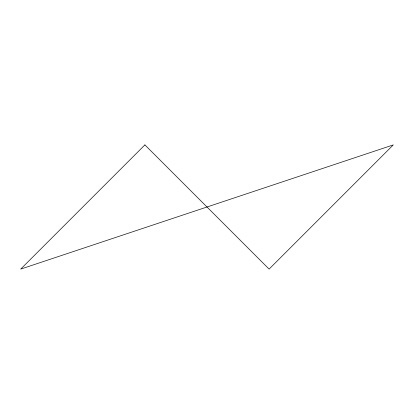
<?xml version="1.0" encoding="UTF-8"?>
<svg xmlns="http://www.w3.org/2000/svg" width="414" height="414" viewBox="0 0 414 414"><rect width="100%" height="100%" fill="white"/><g stroke="black" fill="none" stroke-linecap="round" stroke-linejoin="round"><path stroke-width="0.62" d="M144.9 144.9L20.7 269.1L393.3 144.9L269.1 269.1L144.9 144.9"/></g></svg>
